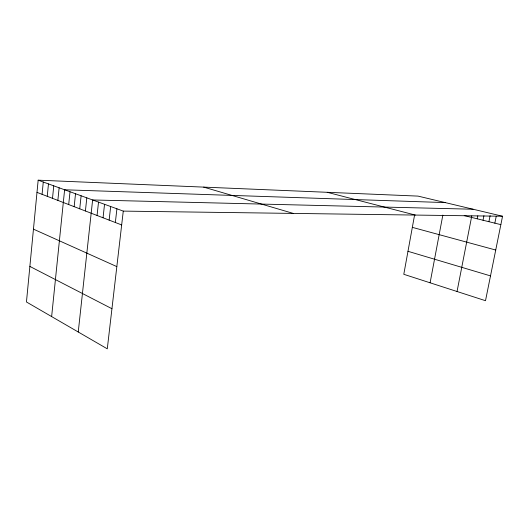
<?xml version="1.0" encoding="UTF-8"?>
<svg xmlns="http://www.w3.org/2000/svg" width="529" height="529" viewBox="0 0 529 529"><rect width="100%" height="100%" fill="white"/><g stroke="black" fill="none" stroke-linecap="round" stroke-linejoin="round"><path stroke-width="0.79" d="M38.167 180.171L26.45 301.986L107.288 348.829L123.277 211.104L38.167 180.171L418.016 196.107L502.55 216.249L485.503 300.703L403.792 274.3L414.465 215.647M42.075 194.322L43.272 182.029M47.246 196.312L48.47 183.92M52.51 198.335L53.753 185.838M57.859 200.398L59.136 187.795M51.637 316.58L64.611 189.785L445.2 202.587M68.691 204.564L70.02 191.749M74.166 206.667L75.521 193.746M79.734 208.81L81.116 195.783M85.407 210.992L86.816 197.853M78.246 332L92.621 199.962L473.078 209.226M97.058 215.475L98.526 202.111M103.043 217.776L104.544 204.3M109.133 220.124L110.673 206.522M115.342 222.511L116.916 208.796M430.097 282.797L442.846 215.085M457.043 291.505L471.775 215.911M477.231 218.814L477.813 215.825M483.037 220.249L483.929 215.739M488.908 221.697L490.112 215.653M494.846 223.159L496.215 216.328M123.277 211.104L502.55 216.249M464.204 215.601L500.857 224.64M327.213 192.298L415.325 215.065M412.329 227.358L495.733 250.032M203.685 187.114L293.264 213.412M407.971 251.301L490.509 275.893M36.997 192.371L121.67 224.944M33.459 229.15L116.83 266.609M29.869 266.411L111.943 308.718"/></g></svg>
